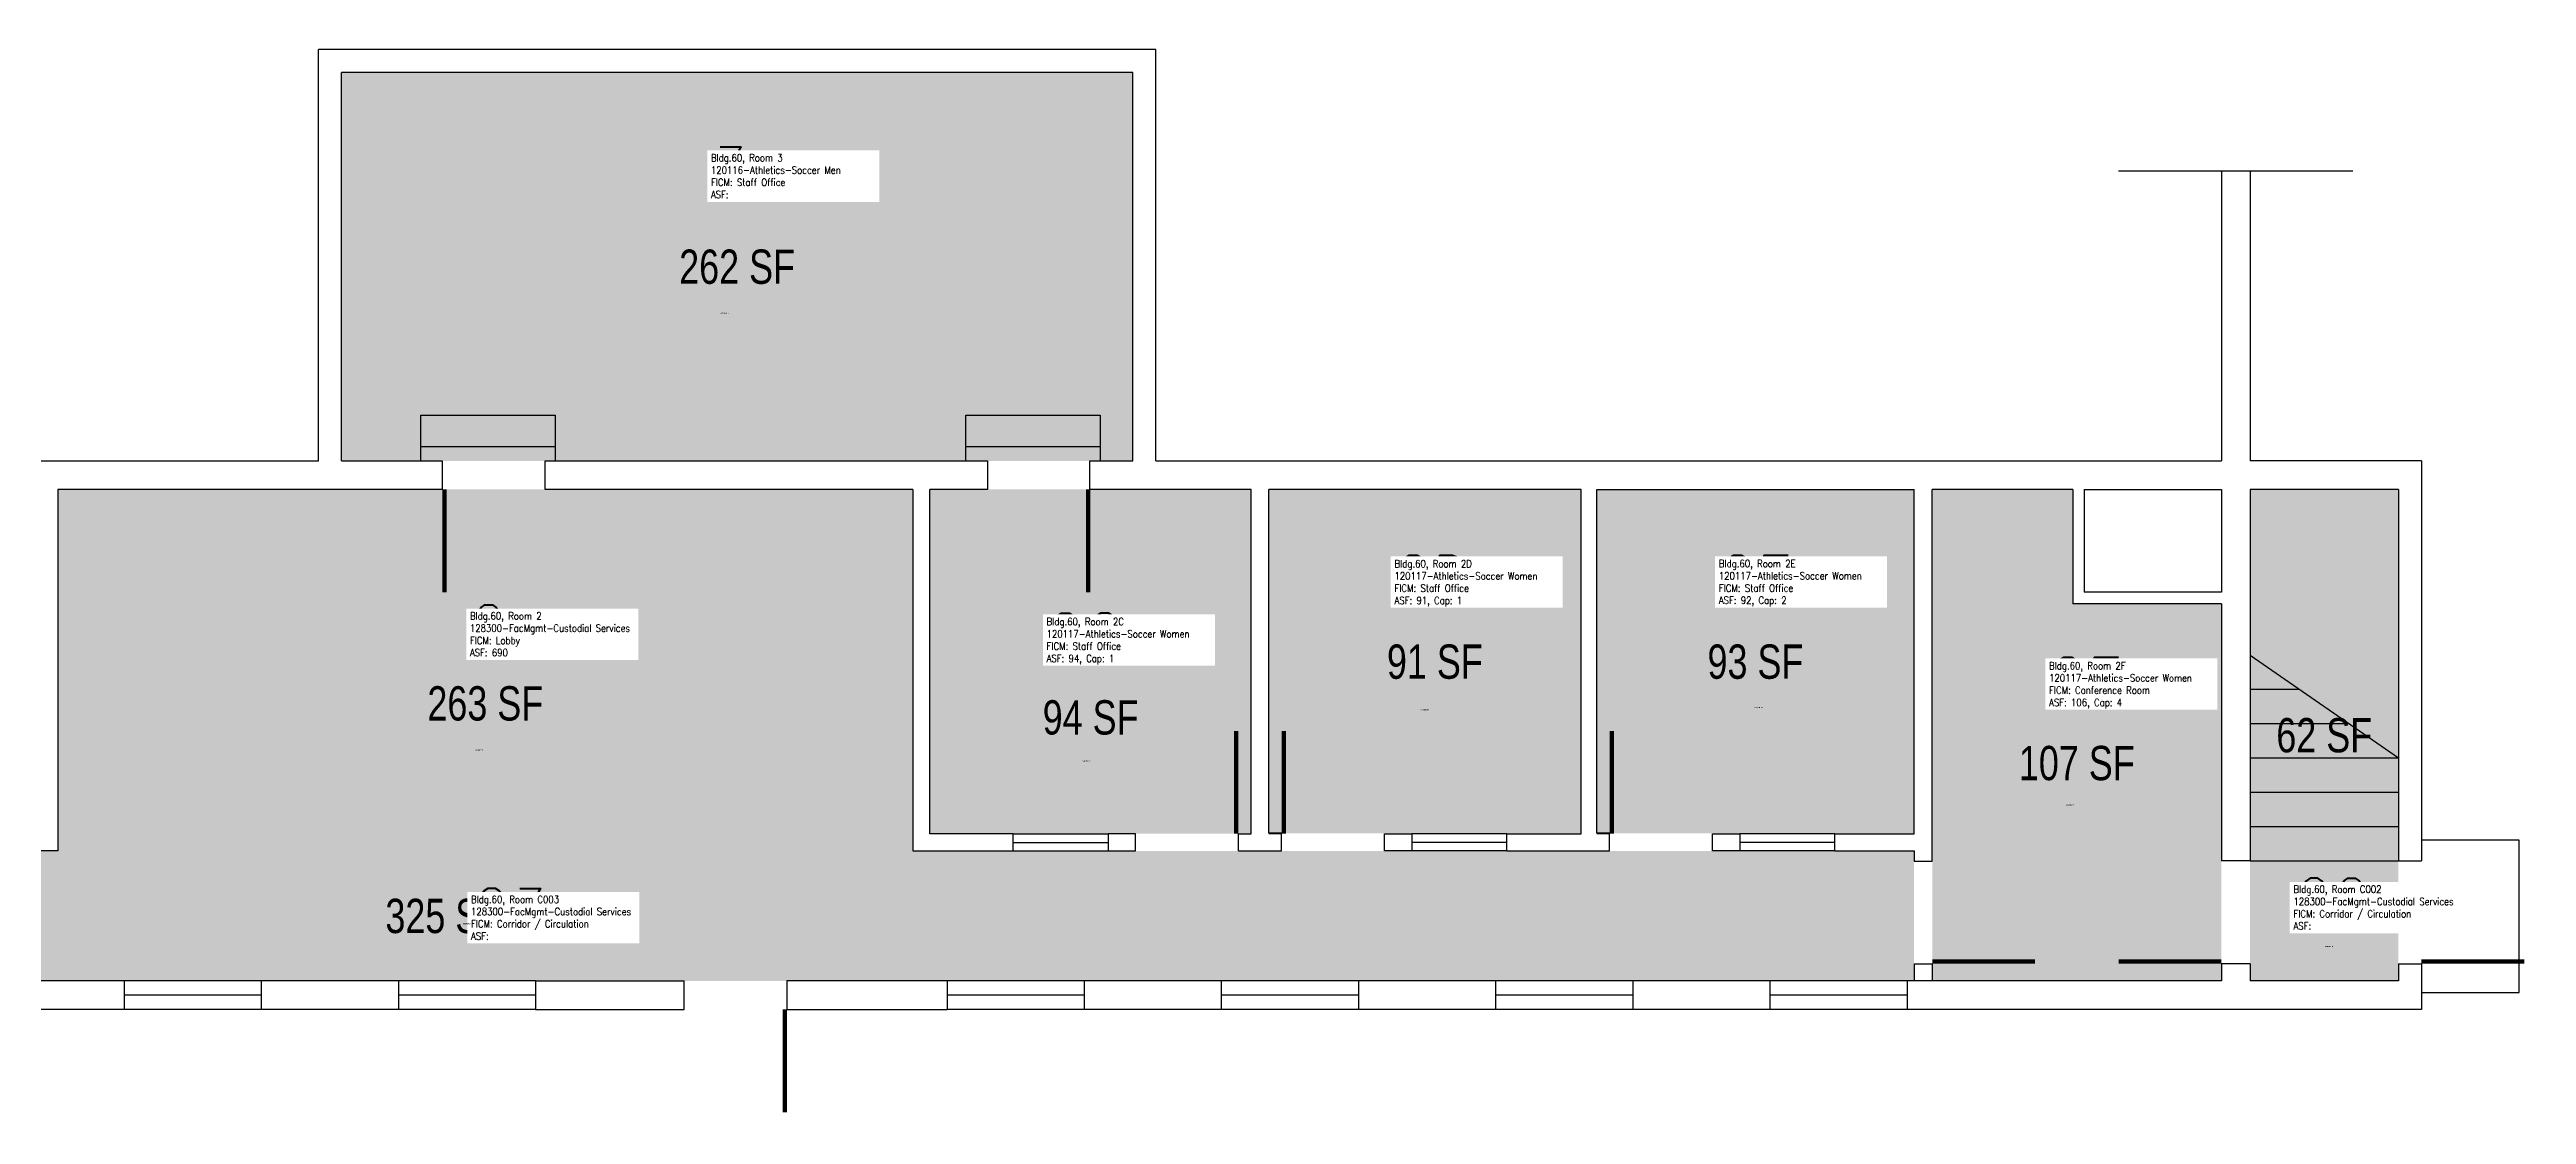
# Model space of a CAD drawing. Header units: inches. Extents: x 0 to 1743, y 0 to 2570.
# Drawn here: x 876 to 1743, y 2197 to 2570 of the extents above; entities that cross this region are included whole.
import ezdxf
from ezdxf.enums import TextEntityAlignment as Align

# ---------------------------------------------------------------- set-up
doc = ezdxf.new("R2010")
doc.units = ezdxf.units.IN
doc.header["$LTSCALE"] = 10
doc.header["$MEASUREMENT"] = 0
for name, color, linetype in [('A-DOOR', 2, 'CONTINUOUS'), ('A-FLOR', 3, 'CONTINUOUS'), ('A-GLAZ', 1, 'CONTINUOUS'), ('A-GLAZ-SILL', 2, 'CONTINUOUS'), ('A-IDEN-RNUM', 7, 'CONTINUOUS'), ('A-IDEN-SNUM', 4, 'CONTINUOUS'), ('A-IDEN-VNUM', 4, 'CONTINUOUS'), ('A-WALL', 5, 'CONTINUOUS'), ('AREA-TEXT', 3, 'CONTINUOUS'), ('Rooms-Category-Color', 7, 'CONTINUOUS'), ('Rooms-College-Color', 7, 'CONTINUOUS'), ('Rooms-Department-Color', 7, 'CONTINUOUS'), ('Rooms-Division-Color', 7, 'CONTINUOUS'), ('Rooms-Information', 7, 'CONTINUOUS')]:
    doc.layers.add(name, color=color, linetype=linetype)
doc.styles.add('AREA', font='arial.ttf', dxfattribs={"width": 0.75, "height": 12})
doc.styles.add('ROOMSNUMBER', font='txt', dxfattribs={"height": 0.03})
doc.styles.add('ROOMVNUMBER', font='simplex.shx', dxfattribs={"width": 0.85})

msp = doc.modelspace()

# ---------------------------------------------------------------- hatches: boundary and pattern name
at = {"layer": 'Rooms-Category-Color', "true_color": 0xfa9ba3}
for points in [[(978.06, 2561.96), (978.06, 2426), (1255.03, 2426), (1255.03, 2561.96)], [(1184.02, 2416), (1296.51, 2416), (1296.51, 2295.46), (1184.02, 2295.46)], [(1302.63, 2295.69), (1302.63, 2416), (1411.92, 2416), (1411.92, 2295.46)], [(1528.46, 2295.46), (1417.42, 2295.69), (1417.42, 2416), (1528.46, 2416)], [(1534.79, 2416), (1584.02, 2416), (1584.02, 2376), (1636.02, 2376), (1636.02, 2243.96), (1534.79, 2243.96)]]:
    msp.add_hatch(color=241, dxfattribs=at).paths.add_polyline_path(points)
at = {"layer": 'Rooms-Category-Color', "true_color": 0xadadad}
for points in [[(878.87, 2415.99), (1178.02, 2415.99), (1178.02, 2289.46), (878.87, 2289.46)], [(1646.02, 2243.96), (1697.98, 2243.96), (1697.98, 2364.96), (1697.98, 2384.96), (1697.98, 2416), (1646.02, 2416)], [(1528.46, 2243.96), (499.02, 2243.96), (499.02, 2289.46), (1528.46, 2289.46)]]:
    msp.add_hatch(color=253, dxfattribs=at).paths.add_polyline_path(points)
at = {"layer": 'Rooms-College-Color', "true_color": 0xadadad}
for points in [[(978.06, 2561.96), (978.06, 2426), (1255.03, 2426), (1255.03, 2561.96)], [(1646.02, 2243.96), (1697.98, 2243.96), (1697.98, 2364.96), (1697.98, 2384.96), (1697.98, 2416), (1646.02, 2416)], [(1528.46, 2243.96), (499.02, 2243.96), (499.02, 2289.46), (1528.46, 2289.46)]]:
    msp.add_hatch(color=253, dxfattribs=at).paths.add_polyline_path(points)
at = {"layer": 'Rooms-College-Color', "true_color": 0x80bc67}
msp.add_hatch(color=83, dxfattribs=at).paths.add_polyline_path([(878.87, 2415.99), (1178.02, 2415.99), (1178.02, 2289.46), (878.87, 2289.46)])
at = {"layer": 'Rooms-College-Color', "true_color": 0xffe090}
for points in [[(1184.02, 2416), (1296.51, 2416), (1296.51, 2295.46), (1184.02, 2295.46)], [(1302.63, 2295.69), (1302.63, 2416), (1411.92, 2416), (1411.92, 2295.46)], [(1528.46, 2295.46), (1417.42, 2295.69), (1417.42, 2416), (1528.46, 2416)], [(1534.79, 2416), (1584.02, 2416), (1584.02, 2376), (1636.02, 2376), (1636.02, 2243.96), (1534.79, 2243.96)]]:
    msp.add_hatch(color=41, dxfattribs=at).paths.add_polyline_path(points)
at = {"layer": 'Rooms-Department-Color', "true_color": 0x604aed}
for points in [[(978.06, 2561.96), (978.06, 2426), (1255.03, 2426), (1255.03, 2561.96)], [(1184.02, 2416), (1296.51, 2416), (1296.51, 2295.46), (1184.02, 2295.46)], [(1302.63, 2295.69), (1302.63, 2416), (1411.92, 2416), (1411.92, 2295.46)], [(1528.46, 2295.46), (1417.42, 2295.69), (1417.42, 2416), (1528.46, 2416)], [(1534.79, 2416), (1584.02, 2416), (1584.02, 2376), (1636.02, 2376), (1636.02, 2243.96), (1534.79, 2243.96)]]:
    msp.add_hatch(color=173, dxfattribs=at).paths.add_polyline_path(points)
at = {"layer": 'Rooms-Department-Color', "true_color": 0xacacac}
for points in [[(878.87, 2415.99), (1178.02, 2415.99), (1178.02, 2289.46), (878.87, 2289.46)], [(1646.02, 2243.96), (1697.98, 2243.96), (1697.98, 2364.96), (1697.98, 2384.96), (1697.98, 2416), (1646.02, 2416)], [(1528.46, 2243.96), (499.02, 2243.96), (499.02, 2289.46), (1528.46, 2289.46)]]:
    msp.add_hatch(color=253, dxfattribs=at).paths.add_polyline_path(points)
at = {"layer": 'Rooms-Division-Color', "true_color": 0x604aed}
for points in [[(978.06, 2561.96), (978.06, 2426), (1255.03, 2426), (1255.03, 2561.96)], [(1184.02, 2416), (1296.51, 2416), (1296.51, 2295.46), (1184.02, 2295.46)], [(1302.63, 2295.69), (1302.63, 2416), (1411.92, 2416), (1411.92, 2295.46)], [(1528.46, 2295.46), (1417.42, 2295.69), (1417.42, 2416), (1528.46, 2416)], [(1534.79, 2416), (1584.02, 2416), (1584.02, 2376), (1636.02, 2376), (1636.02, 2243.96), (1534.79, 2243.96)]]:
    msp.add_hatch(color=173, dxfattribs=at).paths.add_polyline_path(points)
at = {"layer": 'Rooms-Division-Color', "true_color": 0xadadad}
for points in [[(878.87, 2415.99), (1178.02, 2415.99), (1178.02, 2289.46), (878.87, 2289.46)], [(1646.02, 2243.96), (1697.98, 2243.96), (1697.98, 2364.96), (1697.98, 2384.96), (1697.98, 2416), (1646.02, 2416)], [(1528.46, 2243.96), (499.02, 2243.96), (499.02, 2289.46), (1528.46, 2289.46)]]:
    msp.add_hatch(color=253, dxfattribs=at).paths.add_polyline_path(points)

# ---------------------------------------------------------------- linework, layer by layer
at = {"layer": 'A-DOOR', "elevation": 0}
for points in [[(1014.12, 2416, 1.5, 1.5, 0), (1014.12, 2380, 0, 0, 0), (1013.37, 2380, 0, 0, 0.414214), (1049.37, 2416, 0, 0, 0.414214)], [(1239.45, 2416, 1.5, 1.5, 0), (1239.45, 2380, 0, 0, 0), (1240.2, 2380, 0, 0, -0.414214), (1204.2, 2416, 0, 0, -0.414214)], [(1534.79, 2250.71, 1.5, 1.5, 0), (1570.79, 2250.71, 0, 0, 0), (1570.79, 2249.96, 0, 0, 0.414214), (1534.79, 2285.96, 0, 0, 0.414214)], [(1636.02, 2250.71, 1.5, 1.5, 0), (1600.02, 2250.71, 0, 0, 0), (1600.02, 2249.96, 0, 0, -0.414214), (1636.02, 2285.96, 0, 0, -0.414214)], [(1706.02, 2250.71, 1.5, 1.5, 0), (1742.02, 2250.71, 0, 0, 0), (1742.02, 2249.96, 0, 0, 0.414214), (1706.02, 2285.96, 0, 0, 0.414214)], [(1133.27, 2233.96, 1.5, 1.5, 0), (1133.27, 2197.96, 0, 0, 0), (1134.02, 2197.96, 0, 0, -0.414214), (1098.02, 2233.96, 0, 0, -0.414214)]]:
    msp.add_lwpolyline(points, format="xyseb", dxfattribs=at)
at = {"layer": 'A-DOOR'}
for points in [[(1291.26, 2295.46, 1.5, 1.5, 0), (1291.26, 2331.46, 0, 0, 0), (1292.01, 2331.46, 0, 0, 0.414214), (1256.01, 2295.46, 0, 0, 0.414214)], [(1307.88, 2295.46, 1.5, 1.5, 0), (1307.88, 2331.46, 0, 0, 0), (1307.13, 2331.46, 0, 0, -0.414214), (1343.13, 2295.46, 0, 0, -0.414214)], [(1422.67, 2295.46, 1.5, 1.5, 0), (1422.67, 2331.46, 0, 0, 0), (1421.92, 2331.46, 0, 0, -0.414214), (1457.92, 2295.46, 0, 0, -0.414214)]]:
    msp.add_lwpolyline(points, format="xyseb", dxfattribs=at)
at = {"layer": 'A-FLOR'}
for p, q in [((1005.92, 2426), (1005.92, 2442)), ((1005.92, 2442), (1052.92, 2442)), ((1052.92, 2442), (1052.92, 2426, 0)), ((1196.57, 2426), (1196.57, 2442)), ((1196.57, 2442), (1243.57, 2442)), ((1243.57, 2442), (1243.57, 2426, 0)), ((1005.92, 2431), (1052.92, 2431)), ((1196.57, 2431), (1243.57, 2431)), ((1697.98, 2321.92, 0), (1646.02, 2357.92, 0)), ((1663.34, 2345.92, 0), (1646.02, 2345.92, 0)), ((1680.66, 2333.92, 0), (1646.02, 2333.92, 0)), ((1697.98, 2321.92, 0), (1646.02, 2321.92, 0)), ((1697.98, 2309.92, 0), (1646.02, 2309.92, 0)), ((1697.98, 2297.92, 0), (1646.02, 2297.92, 0)), ((1740.27, 2293.23, 0), (1706.02, 2293.23, 0)), ((1740.27, 2239.96, 0), (1740.27, 2293.23, 0)), ((1697.98, 2285.92, 0), (1646.02, 2285.92, 0)), ((1706.02, 2239.96, 0), (1740.27, 2239.96, 0))]:
    msp.add_line(p, q, dxfattribs=at)
at = {"layer": 'A-GLAZ'}
for p, q in [((1213.23, 2292.46), (1246.47, 2292.46)), ((1385.92, 2292.46), (1352.68, 2292.46)), ((1500.7, 2292.46), (1467.46, 2292.46)), ((950.02, 2238.96, 0), (902.02, 2238.96, 0)), ((1046.02, 2238.96, 0), (998.02, 2238.96, 0)), ((1238.02, 2238.96, 0), (1190.02, 2238.96, 0)), ((1334.02, 2238.96, 0), (1286.02, 2238.96, 0)), ((1430.02, 2238.96, 0), (1382.02, 2238.96, 0)), ((1526.02, 2238.96, 0), (1478.02, 2238.96, 0))]:
    msp.add_line(p, q, dxfattribs=at)
at = {"layer": 'A-GLAZ-SILL'}
for p, q in [((1213.23, 2295.46), (1246.47, 2295.46)), ((1213.23, 2289.46), (1246.47, 2289.46)), ((1385.92, 2295.46), (1352.68, 2295.46)), ((1385.92, 2289.46), (1352.68, 2289.46)), ((1500.7, 2295.46), (1467.46, 2295.46)), ((1500.7, 2289.46), (1467.46, 2289.46)), ((950.02, 2243.96, 0), (902.02, 2243.96, 0)), ((1046.02, 2243.96, 0), (998.02, 2243.96, 0)), ((1238.02, 2243.96, 0), (1190.02, 2243.96, 0)), ((1334.02, 2243.96, 0), (1286.02, 2243.96, 0)), ((1430.02, 2243.96, 0), (1382.02, 2243.96, 0)), ((1526.02, 2243.96, 0), (1478.02, 2243.96, 0)), ((950.02, 2233.96, 0), (902.02, 2233.96, 0)), ((1046.02, 2233.96, 0), (998.02, 2233.96, 0)), ((1238.02, 2233.96, 0), (1190.02, 2233.96, 0)), ((1334.02, 2233.96, 0), (1286.02, 2233.96, 0)), ((1430.02, 2233.96, 0), (1382.02, 2233.96, 0)), ((1526.02, 2233.96, 0), (1478.02, 2233.96, 0))]:
    msp.add_line(p, q, dxfattribs=at)
at = {"layer": 'A-WALL'}
for p, q in [((970.02, 2426, 0), (970.02, 2570, 0)), ((1263.07, 2570, 0), (970.02, 2570, 0)), ((1263.07, 2426, 0), (1263.07, 2570, 0)), ((978.06, 2426, 0), (978.06, 2561.96, 0)), ((1255.03, 2561.96, 0), (978.06, 2561.96, 0)), ((1255.03, 2426, 0), (1255.03, 2561.96, 0)), ((1682.02, 2527.44, 0), (1600.02, 2527.44, 0)), ((1636.02, 2527.44, 0), (1636.02, 2426, 0)), ((1646.02, 2527.44, 0), (1646.02, 2426, 0)), ((499.02, 2426, 0), (970.02, 2426, 0)), ((978.06, 2426, 0), (1013.29, 2426, 0)), ((1013.29, 2426, 0), (1013.29, 2416, 0)), ((1049.37, 2416, 0), (1049.37, 2426, 0)), ((1049.37, 2426, 0), (1204.2, 2426, 0)), ((1204.2, 2426, 0), (1204.2, 2416, 0)), ((1240.03, 2416, 0), (1240.03, 2426, 0)), ((1240.03, 2426, 0), (1255.03, 2426, 0)), ((1263.07, 2426, 0), (1636.02, 2426, 0)), ((1706.02, 2426, 0), (1646.02, 2426, 0)), ((1706.02, 2426, 0), (1706.02, 2285.96, 0)), ((1013.29, 2416, 0), (878.87, 2416)), ((878.87, 2415.99), (878.87, 2289.46)), ((1178.02, 2416, 0), (1049.37, 2416, 0)), ((1178.02, 2416), (1178.02, 2289.46)), ((1204.2, 2416, 0), (1184.02, 2416, 0)), ((1184.02, 2295.46, 0), (1184.02, 2416, 0)), ((1296.51, 2416, 0), (1240.03, 2416, 0)), ((1296.51, 2295.46), (1296.51, 2416, 0)), ((1302.63, 2295.69), (1302.63, 2416, 0)), ((1411.92, 2416, 0), (1302.63, 2416, 0)), ((1411.92, 2295.46), (1411.92, 2416, 0)), ((1417.42, 2295.69), (1417.42, 2416, 0)), ((1417.42, 2416, 0), (1528.46, 2416, 0)), ((1528.46, 2295.46), (1528.46, 2416, 0)), ((1534.79, 2285.93), (1534.79, 2416, 0)), ((1584.02, 2416, 0), (1534.79, 2416, 0)), ((1584.02, 2416, 0), (1584.02, 2376, 0)), ((1588.02, 2416, 0), (1588.02, 2380, 0)), ((1588.02, 2416, 0), (1636.02, 2416, 0)), ((1636.02, 2416, 0), (1636.02, 2380, 0)), ((1646.02, 2416, 0), (1646.02, 2285.96, 0)), ((1697.98, 2416, 0), (1646.02, 2416, 0)), ((1697.98, 2416, 0), (1697.98, 2384.96, 0)), ((1697.98, 2416, 0), (1697.98, 2285.96, 0)), ((1636.02, 2376, 0), (1584.02, 2376, 0)), ((1636.02, 2380, 0), (1588.02, 2380, 0)), ((1636.02, 2376, 0), (1636.02, 2285.96, 0)), ((878.87, 2289.46), (769.01, 2289.46)), ((1178.02, 2289.46), (1256.01, 2289.46)), ((1178.02, 2289.46), (1213.23, 2289.46)), ((1213.23, 2295.46), (1184.02, 2295.46, 0)), ((1213.23, 2289.46), (1213.23, 2295.46)), ((1246.23, 2289.46), (1256.01, 2289.46)), ((1246.47, 2295.46), (1246.47, 2289.46)), ((1256.01, 2295.46), (1246.47, 2295.46)), ((1256.01, 2289.46), (1256.01, 2295.46)), ((1292.01, 2289.46), (1292.01, 2295.46)), ((1292.01, 2295.46), (1296.51, 2295.46)), ((1292.01, 2289.46), (1307.13, 2289.46)), ((1307.13, 2295.69), (1302.63, 2295.69)), ((1307.13, 2295.46), (1302.63, 2295.46)), ((1307.13, 2289.46), (1307.13, 2295.69)), ((1307.13, 2289.46), (1307.13, 2295.46)), ((1343.13, 2289.46), (1343.13, 2295.46)), ((1343.13, 2295.46), (1352.68, 2295.46)), ((1352.92, 2289.46), (1343.13, 2289.46)), ((1352.68, 2295.46), (1352.68, 2289.46)), ((1385.92, 2289.46), (1385.92, 2295.46)), ((1385.92, 2295.46), (1411.92, 2295.46)), ((1385.92, 2289.46), (1421.92, 2289.46)), ((1421.92, 2295.69), (1417.42, 2295.69)), ((1421.92, 2295.46), (1417.42, 2295.46)), ((1421.92, 2289.46), (1421.92, 2295.69)), ((1421.92, 2289.46), (1421.92, 2295.46)), ((1457.92, 2289.46), (1457.92, 2295.46)), ((1457.92, 2295.46), (1467.46, 2295.46)), ((1467.7, 2289.46), (1457.92, 2289.46)), ((1467.46, 2295.46), (1467.46, 2289.46)), ((1500.7, 2289.46), (1500.7, 2295.46)), ((1500.7, 2295.46), (1528.46, 2295.46)), ((1500.7, 2289.46), (1528.46, 2289.46)), ((1528.46, 2289.46), (1528.46, 2285.93)), ((1528.46, 2285.93), (1534.79, 2285.93)), ((1646.02, 2285.96, 0), (1636.02, 2285.96, 0)), ((1697.98, 2285.96, 0), (1706.02, 2285.96, 0)), ((1528.46, 2249.93), (1528.46, 2243.96, 0)), ((1528.46, 2249.93), (1534.79, 2249.93)), ((1534.79, 2249.93), (1534.79, 2243.96, 0)), ((1636.02, 2249.96, 0), (1636.02, 2243.96, 0)), ((1646.02, 2249.96, 0), (1636.02, 2249.96, 0)), ((1646.02, 2249.96, 0), (1646.02, 2243.96, 0)), ((1697.98, 2249.96, 0), (1697.98, 2243.96, 0)), ((1697.98, 2249.96, 0), (1706.02, 2249.96, 0)), ((1706.02, 2249.96, 0), (1706.02, 2233.96, 0)), ((902.02, 2243.96, 0), (854.02, 2243.96, 0)), ((902.02, 2243.96, 0), (902.02, 2233.96, 0)), ((950.02, 2243.96, 0), (950.02, 2233.96, 0)), ((998.02, 2243.96, 0), (950.02, 2243.96, 0)), ((998.02, 2243.96, 0), (998.02, 2233.96, 0)), ((1046.02, 2243.96, 0), (1046.02, 2233.96, 0)), ((1046.02, 2243.96, 0), (1098.02, 2243.96, 0)), ((1098.02, 2233.96, 0), (1098.02, 2243.96, 0)), ((1190.02, 2243.96, 0), (1134.02, 2243.96, 0)), ((1134.02, 2243.96, 0), (1134.02, 2233.96, 0)), ((1190.02, 2243.96, 0), (1190.02, 2233.96, 0)), ((1238.02, 2243.96, 0), (1238.02, 2233.96, 0)), ((1286.02, 2243.96, 0), (1238.02, 2243.96, 0)), ((1286.02, 2243.96, 0), (1286.02, 2233.96, 0)), ((1334.02, 2243.96, 0), (1334.02, 2233.96, 0)), ((1382.02, 2243.96, 0), (1334.02, 2243.96, 0)), ((1382.02, 2243.96, 0), (1382.02, 2233.96, 0)), ((1478.02, 2243.96, 0), (1430.02, 2243.96, 0)), ((1430.02, 2243.96, 0), (1430.02, 2233.96, 0)), ((1478.02, 2243.96, 0), (1478.02, 2233.96, 0)), ((1636.02, 2243.96, 0), (1526.02, 2243.96, 0)), ((1526.02, 2243.96, 0), (1526.02, 2233.96, 0)), ((1697.98, 2243.96, 0), (1646.02, 2243.96, 0)), ((902.02, 2233.96, 0), (854.02, 2233.96, 0)), ((998.02, 2233.96, 0), (950.02, 2233.96, 0)), ((1046.02, 2233.96, 0), (1098.02, 2233.96, 0)), ((1134.02, 2233.96, 0), (1190.02, 2233.96, 0)), ((1286.02, 2233.96, 0), (1238.02, 2233.96, 0)), ((1382.02, 2233.96, 0), (1334.02, 2233.96, 0)), ((1478.02, 2233.96, 0), (1430.02, 2233.96, 0)), ((1706.02, 2233.96, 0), (1526.02, 2233.96, 0))]:
    msp.add_line(p, q, dxfattribs=at)

# ---------------------------------------------------------------- texts
at = {"layer": 'A-IDEN-RNUM', "style": 'ROOMSNUMBER'}
for s, p in [('0003-00', (1110.71, 2477.51, 8)), ('0002-D0', (1355.79, 2338.73, 8)), ('0002-E0', (1472.65, 2339.49, 8)), ('0002-00', (1024.9, 2324.52, 8)), ('0002-C0', (1237.36, 2320.68, 8)), ('0002-F0', (1581.59, 2305.36, 8)), ('C003-00', (1020.59, 2263.82, 8)), ('C002-00', (1672.26, 2255.81, 8))]:
    msp.add_text(s, height=0.36, dxfattribs=at).set_placement(p)
at = {"layer": 'A-IDEN-SNUM', "style": 'ROOMSNUMBER'}
for s, p in [('0600000300', (1110.71, 2477.51, 8)), ('06000002D0', (1355.79, 2338.73, 8)), ('06000002E0', (1472.65, 2339.49, 8)), ('0600000200', (1024.9, 2324.52, 8)), ('06000002C0', (1237.36, 2320.68, 8)), ('06000002F0', (1581.59, 2305.36, 8)), ('0600C00300', (1020.59, 2263.82, 8)), ('0600C00200', (1672.26, 2255.81, 8))]:
    msp.add_text(s, height=0.36, dxfattribs=at).set_placement(p)
at = {"layer": 'A-IDEN-VNUM', "style": 'ROOMVNUMBER', "width": 0.85}
for s, p in [('3', (1107.4, 2517.94, 0)), ('2D', (1346.62, 2375.01, 0)), ('2E', (1460.13, 2375.05, 0)), ('2', (1023.06, 2357.59, 0)), ('2C', (1224.87, 2354.73, 0)), ('2F', (1575.7, 2339.3, 0)), ('C2', (1661.23, 2261.91, 0)), ('C3', (1023.44, 2258.37, 0))]:
    msp.add_text(s, height=18, dxfattribs=at).set_placement(p)
at = {"layer": 'AREA-TEXT', "style": 'AREA', "width": 0.75}
for s, p in [('262 SF', (1116.55, 2493.98)), ('91 SF', (1360.75, 2355.73)), ('93 SF', (1472.94, 2355.73)), ('263 SF', (1028.44, 2341.12)), ('94 SF', (1240.27, 2336.21)), ('62 SF', (1672, 2329.98)), ('107 SF', (1585.4, 2320.23)), ('325 SF', (1013.74, 2266.71))]:
    msp.add_text(s, height=12, dxfattribs=at).set_placement(p, align=Align.MIDDLE_CENTER)

# ---------------------------------------------------------------- next in the draw order: texts
at = {"layer": 'Rooms-Information', "char_height": 2.5714, "width": 57.6, "attachment_point": 7, "style": 'ROOMVNUMBER', "bg_fill": 3, "box_fill_scale": 1.5, "bg_fill_color": 256, "bg_fill_true_color": 13158600, "bg_fill_transparency": 0}
for s, insert in [('Bldg.60, Room 3^M^J120116-Athletics-Soccer Men^M^JFICM: Staff Office^M^JASF: ', (1107.4, 2517.94, 0)), ('Bldg.60, Room 2D^M^J120117-Athletics-Soccer Women^M^JFICM: Staff Office^M^JASF: 91, Cap: 1', (1346.62, 2375.01, 0)), ('Bldg.60, Room 2E^M^J120117-Athletics-Soccer Women^M^JFICM: Staff Office^M^JASF: 92, Cap: 2', (1460.13, 2375.05, 0)), ('Bldg.60, Room 2^M^J128300-FacMgmt-Custodial Services^M^JFICM: Lobby^M^JASF: 690', (1023.06, 2357.59, 0)), ('Bldg.60, Room 2C^M^J120117-Athletics-Soccer Women^M^JFICM: Staff Office^M^JASF: 94, Cap: 1', (1224.87, 2354.73, 0)), ('Bldg.60, Room 2F^M^J120117-Athletics-Soccer Women^M^JFICM: Conference Room^M^JASF: 106, Cap: 4', (1575.7, 2339.3, 0)), ('Bldg.60, Room C003^M^J128300-FacMgmt-Custodial Services^M^JFICM: Corridor / Circulation^M^JASF: ', (1023.44, 2258.37, 0)), ('Bldg.60, Room C002^M^J128300-FacMgmt-Custodial Services^M^JFICM: Corridor / Circulation^M^JASF: ', (1661.23, 2261.91, 0))]:
    msp.add_mtext(s, dxfattribs=dict(at, insert=insert))

doc.saveas('drawing.dxf')
